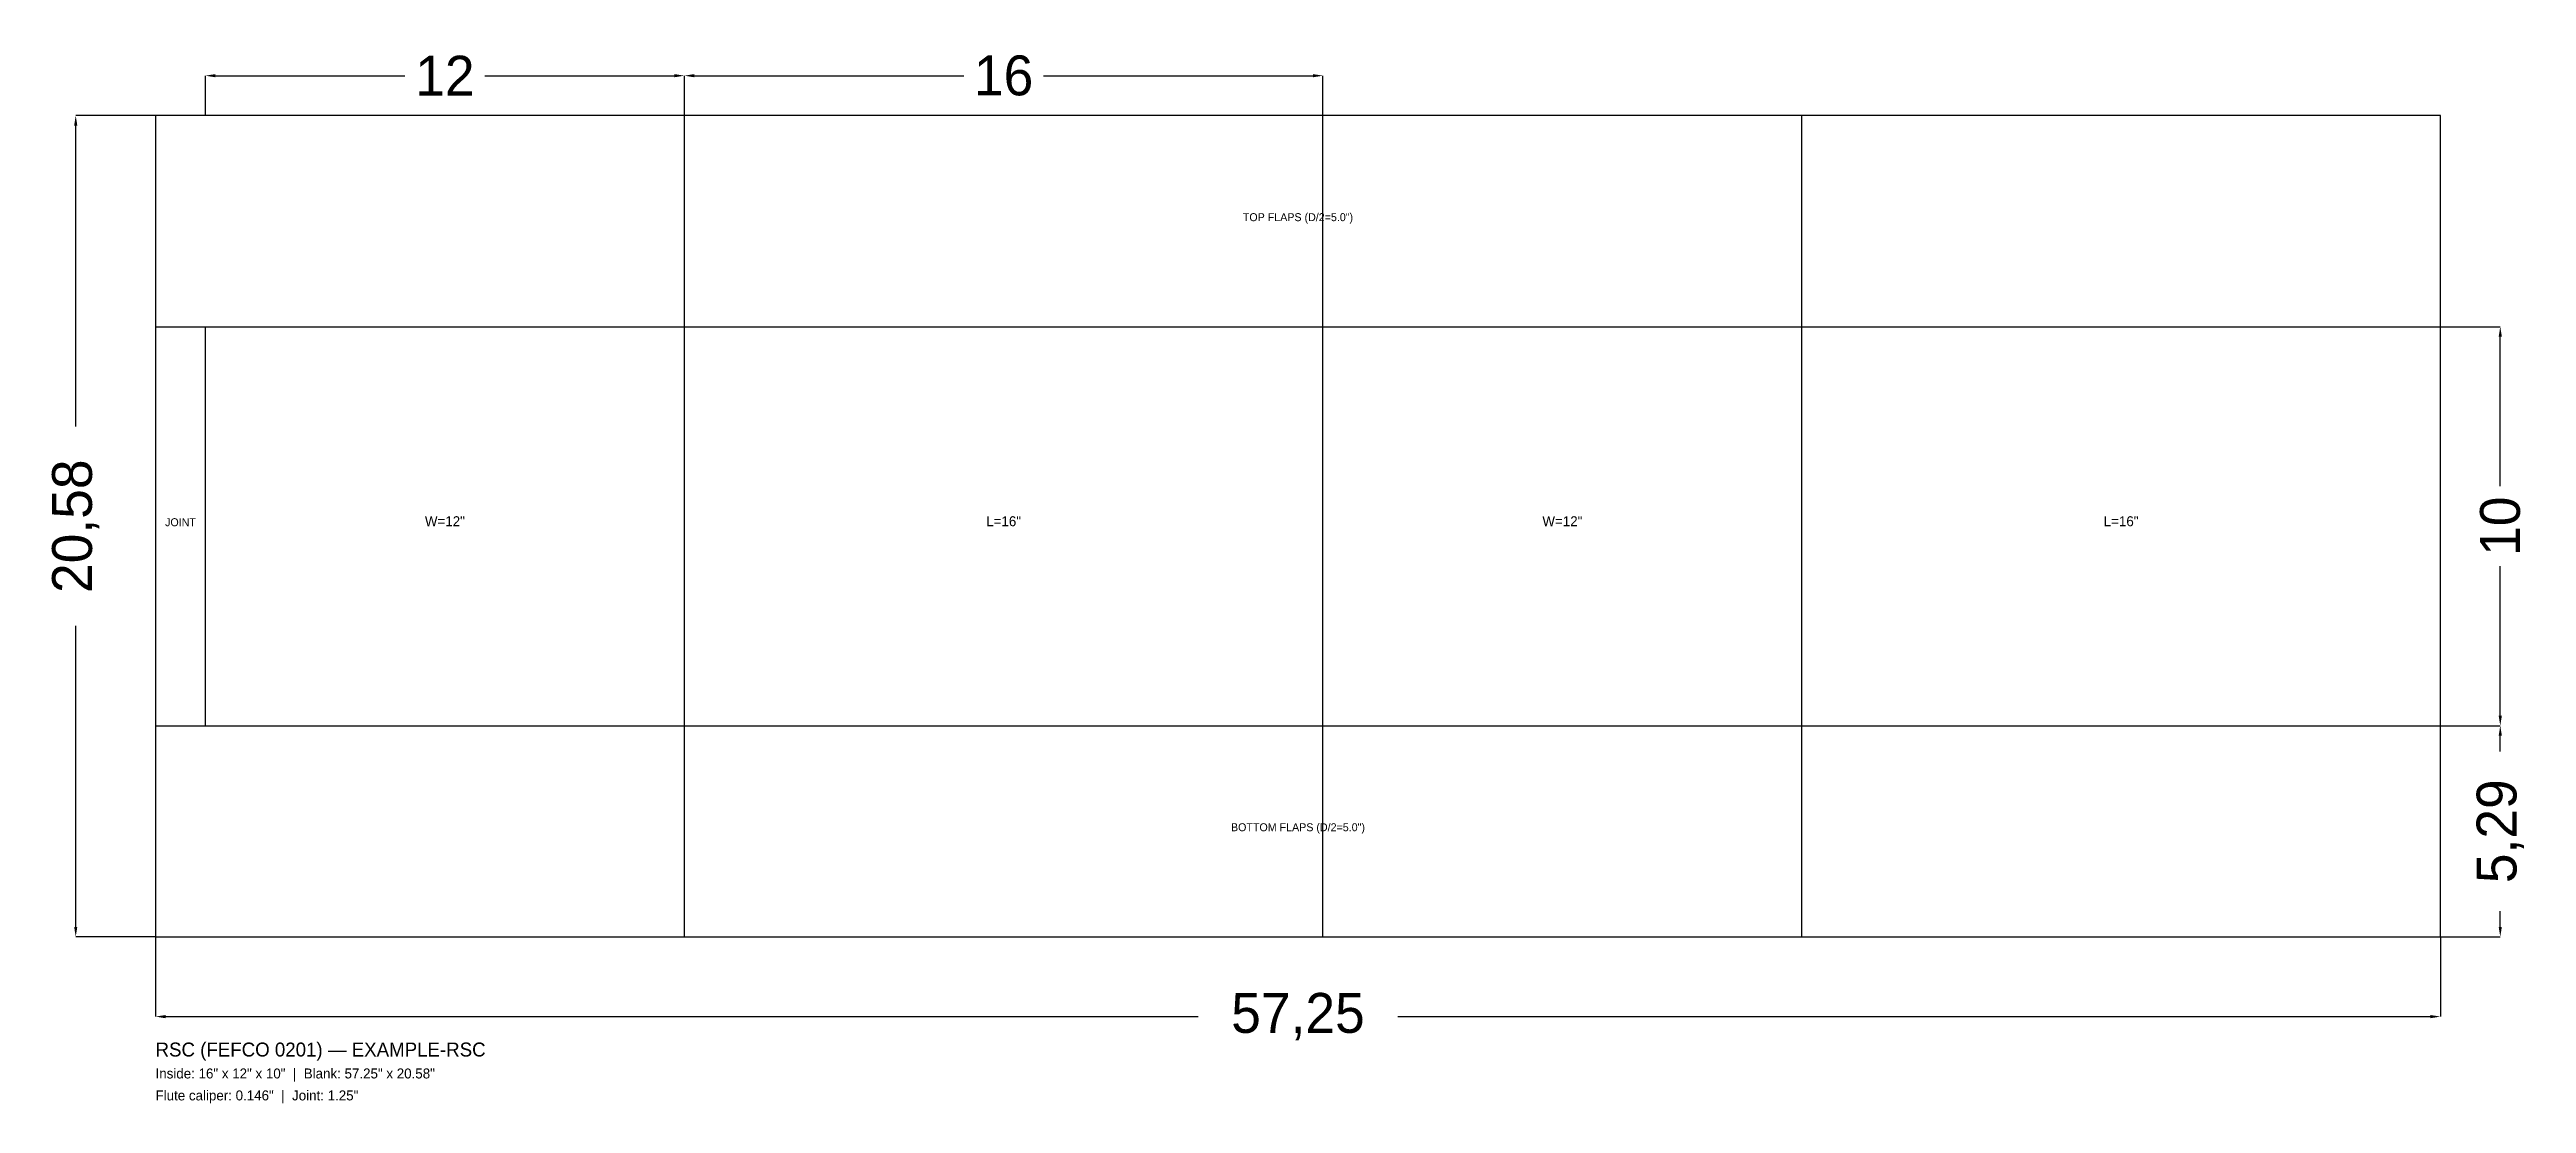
# Model space of a CAD drawing. Header units: metres. Extents: x -2.7 to 59.4, y -4.2 to 22.2.
import ezdxf
from ezdxf.enums import TextEntityAlignment as Align

# ---------------------------------------------------------------- set-up
doc = ezdxf.new("R2010")
doc.units = ezdxf.units.M
for name, color, linetype in [('CUT', 1, 'Continuous'), ('DIMENSION', 3, 'Continuous'), ('SCORE', 5, 'Continuous'), ('TITLE', 7, 'Continuous')]:
    doc.layers.add(name, color=color, linetype=linetype)
doc.dimstyles.get("Standard").update_dxf_attribs({"dimtxt": 2.5, "dimasz": 2.5, "dimexe": 1.25, "dimexo": 0.625, "dimtad": 1, "dimcen": 2.5, "dimazin": 3, "dimtfac": 1, "dimtmove": 0, "dimatfit": 3})

# ---------------------------------------------------------------- blocks, each defined once
blk = doc.blocks.new('_CLOSEDFILLED')
at = {"color": 0, "linetype": 'BYBLOCK'}
blk.add_solid([(-1, 0.16), (0, 0), (-1, -0.16)], dxfattribs=at)
blk = doc.blocks.new('*D1')
for p, q in [((0, 0), (0, -2)), ((57.25, 0), (57.25, -2)), ((0.25, -2), (26.125, -2)), ((31.125, -2), (57, -2))]:
    blk.add_line(p, q)
at = {"layer": 'Defpoints'}
for p in [(0, 0), (57.25, 0), (0, -2)]:
    blk.add_point(p, dxfattribs=at)
at = {"layer": 'DIMENSION', "xscale": 0.25, "yscale": 0.25, "rotation": 180}
blk.add_blockref('_CLOSEDFILLED', (0, -2), dxfattribs=at)
at = {"layer": 'DIMENSION', "xscale": 0.25, "yscale": 0.25}
blk.add_blockref('_CLOSEDFILLED', (57.25, -2), dxfattribs=at)
at = {"layer": 'DIMENSION', "insert": (28.625, -2), "char_height": 1, "attachment_point": 5}
blk.add_mtext('57,25', dxfattribs=at)
blk = doc.blocks.new('*D2')
for p, q in [((1.25, 20.583), (1.25, 21.583)), ((1.5, 21.583), (6.25, 21.583)), ((8.25, 21.583), (13, 21.583)), ((13.25, 20.583), (13.25, 21.583))]:
    blk.add_line(p, q)
at = {"layer": 'Defpoints'}
for p in [(1.25, 21.583), (1.25, 20.583), (13.25, 20.583)]:
    blk.add_point(p, dxfattribs=at)
at = {"layer": 'DIMENSION', "xscale": 0.25, "yscale": 0.25, "rotation": 180}
blk.add_blockref('_CLOSEDFILLED', (1.25, 21.583), dxfattribs=at)
at = {"layer": 'DIMENSION', "xscale": 0.25, "yscale": 0.25}
blk.add_blockref('_CLOSEDFILLED', (13.25, 21.583), dxfattribs=at)
at = {"layer": 'DIMENSION', "insert": (7.25, 21.583), "char_height": 1, "attachment_point": 5}
blk.add_mtext('12', dxfattribs=at)
blk = doc.blocks.new('*D3')
for p, q in [((13.25, 20.583), (13.25, 21.583)), ((13.5, 21.583), (20.25, 21.583)), ((22.25, 21.583), (29, 21.583)), ((29.25, 20.583), (29.25, 21.583))]:
    blk.add_line(p, q)
at = {"layer": 'Defpoints'}
for p in [(13.25, 21.583), (13.25, 20.583), (29.25, 20.583)]:
    blk.add_point(p, dxfattribs=at)
at = {"layer": 'DIMENSION', "xscale": 0.25, "yscale": 0.25, "rotation": 180}
blk.add_blockref('_CLOSEDFILLED', (13.25, 21.583), dxfattribs=at)
at = {"layer": 'DIMENSION', "xscale": 0.25, "yscale": 0.25}
blk.add_blockref('_CLOSEDFILLED', (29.25, 21.583), dxfattribs=at)
at = {"layer": 'DIMENSION', "insert": (21.25, 21.583), "char_height": 1, "attachment_point": 5}
blk.add_mtext('16', dxfattribs=at)
blk = doc.blocks.new('*D4')
for p, q in [((0, 20.583), (-2, 20.583)), ((-2, 12.791), (-2, 20.333)), ((-2, 0.25), (-2, 7.791)), ((0, 0), (-2, 0))]:
    blk.add_line(p, q)
at = {"layer": 'Defpoints'}
for p in [(0, 20.583), (-2, 0), (0, 0)]:
    blk.add_point(p, dxfattribs=at)
at = {"layer": 'DIMENSION', "xscale": 0.25, "yscale": 0.25}
for p, rotation in [((-2, 20.583), 90), ((-2, 0), 270)]:
    blk.add_blockref('_CLOSEDFILLED', p, dxfattribs=dict(at, rotation=rotation))
at = {"layer": 'DIMENSION', "insert": (-2, 10.291), "char_height": 1, "attachment_point": 5, "rotation": 90}
blk.add_mtext('20,58', dxfattribs=at)
blk = doc.blocks.new('*D5')
for p, q in [((57.25, 5.291), (58.75, 5.291)), ((58.75, 4.646), (58.75, 5.041)), ((58.75, 0.25), (58.75, 0.646)), ((57.25, 0), (58.75, 0))]:
    blk.add_line(p, q)
at = {"layer": 'Defpoints'}
for p in [(57.25, 5.291), (57.25, 0), (58.75, 0)]:
    blk.add_point(p, dxfattribs=at)
at = {"layer": 'DIMENSION', "xscale": 0.25, "yscale": 0.25}
for p, rotation in [((58.75, 5.291), 90), ((58.75, 0), 270)]:
    blk.add_blockref('_CLOSEDFILLED', p, dxfattribs=dict(at, rotation=rotation))
at = {"layer": 'DIMENSION', "insert": (58.75, 2.646), "char_height": 1, "attachment_point": 5, "rotation": 90}
blk.add_mtext('5,29', dxfattribs=at)
blk = doc.blocks.new('*D6')
for p, q in [((57.25, 15.291), (58.75, 15.291)), ((58.75, 11.291), (58.75, 15.041)), ((58.75, 5.541), (58.75, 9.291)), ((57.25, 5.291), (58.75, 5.291))]:
    blk.add_line(p, q)
at = {"layer": 'Defpoints'}
for p in [(57.25, 15.291), (57.25, 5.291), (58.75, 5.291)]:
    blk.add_point(p, dxfattribs=at)
at = {"layer": 'DIMENSION', "xscale": 0.25, "yscale": 0.25}
for p, rotation in [((58.75, 15.291), 90), ((58.75, 5.291), 270)]:
    blk.add_blockref('_CLOSEDFILLED', p, dxfattribs=dict(at, rotation=rotation))
at = {"layer": 'DIMENSION', "insert": (58.75, 10.291), "char_height": 1, "attachment_point": 5, "rotation": 90}
blk.add_mtext('10', dxfattribs=at)

msp = doc.modelspace()

# ---------------------------------------------------------------- linework, layer by layer
at = {"layer": 'CUT'}
for p, q in [((13.25, 15.291), (13.25, 20.583)), ((29.25, 15.291), (29.25, 20.583)), ((41.25, 15.291), (41.25, 20.583)), ((13.25, 0), (13.25, 5.291)), ((29.25, 0), (29.25, 5.291)), ((41.25, 0), (41.25, 5.291))]:
    msp.add_line(p, q, dxfattribs=at)
msp.add_lwpolyline([(0, 0), (57.25, 0), (57.25, 20.583), (0, 20.583)], close=True, dxfattribs=at)
at = {"layer": 'SCORE'}
for p, q in [((0, 15.291), (57.25, 15.291)), ((1.25, 5.291), (1.25, 15.291)), ((13.25, 5.291), (13.25, 15.291)), ((29.25, 5.291), (29.25, 15.291)), ((41.25, 5.291), (41.25, 15.291)), ((0, 5.291), (57.25, 5.291))]:
    msp.add_line(p, q, dxfattribs=at)

# ---------------------------------------------------------------- texts
at = {"layer": 'TITLE'}
for s, height, p in [('TOP FLAPS (D/2=5.0")', 0.2, (28.625, 17.937)), ('JOINT', 0.2, (0.625, 10.291)), ('W=12"', 0.25, (7.25, 10.291)), ('L=16"', 0.25, (21.25, 10.291)), ('W=12"', 0.25, (35.25, 10.291)), ('L=16"', 0.25, (49.25, 10.291)), ('BOTTOM FLAPS (D/2=5.0")', 0.2, (28.625, 2.646))]:
    msp.add_text(s, height=height, dxfattribs=at).set_placement(p, align=Align.CENTER)
for s, height, p in [('RSC (FEFCO 0201) — EXAMPLE-RSC', 0.35, (0, -3)), ('Inside: 16" x 12" x 10"  |  Blank: 57.25" x 20.58"', 0.25, (0, -3.55)), ('Flute caliper: 0.146"  |  Joint: 1.25"', 0.25, (0, -4.1))]:
    msp.add_text(s, height=height, dxfattribs=at).set_placement(p)

# ---------------------------------------------------------------- dimensions: what is measured, and where the dimension line sits
at = {"layer": 'DIMENSION'}
for base, p1, p2, picture, middle in [((1.25, 21.583), (1.25, 20.583), (13.25, 20.583), '*D2', (7.25, 21.583)), ((13.25, 21.583), (13.25, 20.583), (29.25, 20.583), '*D3', (21.25, 21.583)), ((0, -2), (0, 0), (57.25, 0), '*D1', (28.625, -2))]:
    dim = msp.add_linear_dim(base=base, p1=p1, p2=p2, dimstyle='Standard', dxfattribs=at)
    dim.commit()
    dim.dimension.update_dxf_attribs({"geometry": picture, "text_midpoint": middle})
for base, p1, p2, picture, middle in [((-2, 0), (0, 0), (0, 20.583), '*D4', (-2, 10.291)), ((58.75, 5.291), (57.25, 5.291), (57.25, 15.291), '*D6', (58.75, 10.291)), ((58.75, 0), (57.25, 0), (57.25, 5.291), '*D5', (58.75, 2.646))]:
    dim = msp.add_linear_dim(base=base, p1=p1, p2=p2, angle=90, dimstyle='Standard', dxfattribs=at)
    dim.commit()
    dim.dimension.update_dxf_attribs({"geometry": picture, "text_midpoint": middle})

doc.saveas('drawing.dxf')
